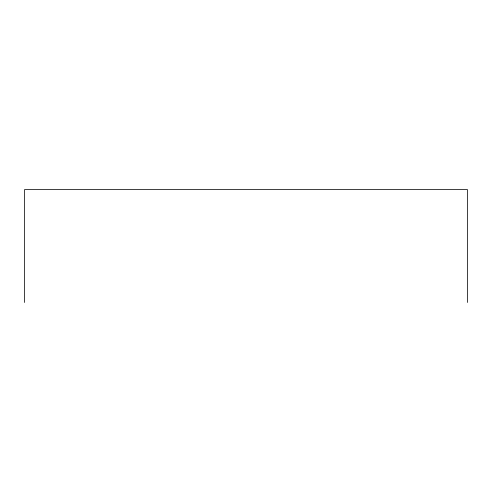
<?xml version="1.0" encoding="UTF-8"?>
<svg xmlns="http://www.w3.org/2000/svg" width="492" height="492" viewBox="0 0 492 492"><rect width="100%" height="100%" fill="white"/><g stroke="black" fill="none" stroke-linecap="round" stroke-linejoin="round"><path stroke-width="0.74" d="M467.4 302.463L467.4 189.537L24.6 189.537L24.6 302.463"/></g></svg>
